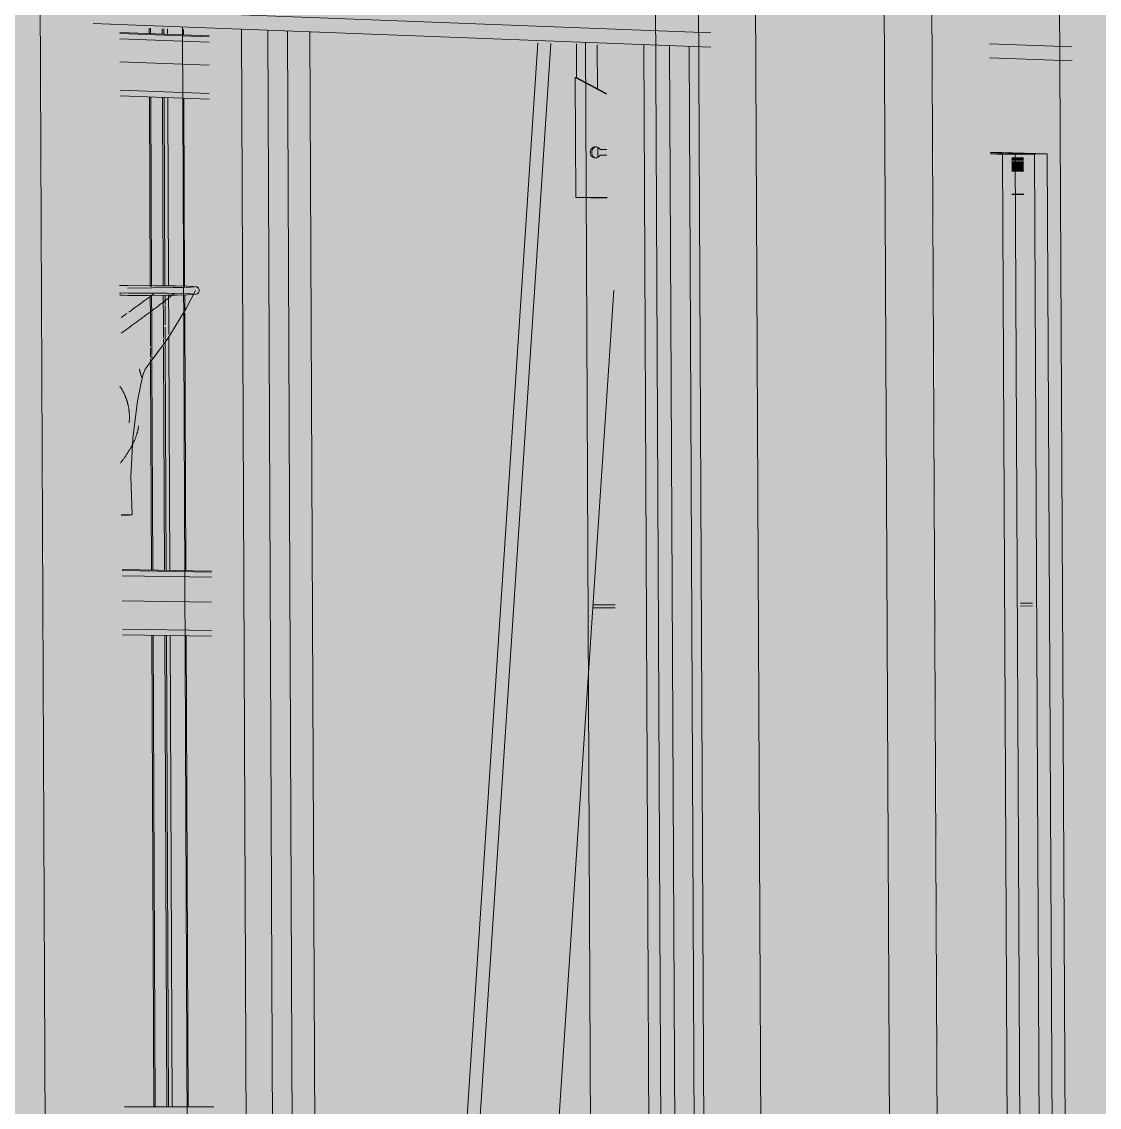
# Model space of a CAD drawing. Header units: inches. Extents: x 30764 to 30770, y -4780 to 4478.
# Drawn here: x 30764.34464 to 30764.36757, y -165.01747 to -164.99436 of the extents above; entities that cross this region are included whole.
import ezdxf

# ---------------------------------------------------------------- set-up
doc = ezdxf.new("R2010")
doc.units = ezdxf.units.IN
doc.header["$MEASUREMENT"] = 0
for name, color, linetype, lineweight in [('A-DOOR', 31, 'Continuous', 13), ('A-GLAZ-CURT', 52, 'Continuous', 9), ('A-GLAZ-CWMG', 51, 'Continuous', 9), ('A-WALL', 113, 'Continuous', 13), ('A-WALL-PATT', 111, 'Continuous', 13), ('Q-SPCQ', 91, 'Continuous', 9), ('S-BEAM', 12, 'Continuous', 9), ('S-COLS', 52, 'Continuous', 9)]:
    doc.layers.add(name, color=color, linetype=linetype, lineweight=lineweight)

# ---------------------------------------------------------------- blocks, each defined once
blk = doc.blocks.new('FP_13-Entrance - Clinic')
at = {"layer": 'Q-SPCQ'}
for p, q in [((30764.347078, -165.003175), (30764.347074, -165.003186)), ((30764.347082, -165.003164), (30764.347078, -165.003175)), ((30764.347086, -165.003152), (30764.347082, -165.003164)), ((30764.347089, -165.003141), (30764.347086, -165.003152)), ((30764.347092, -165.00313), (30764.347089, -165.003141)), ((30764.347096, -165.003119), (30764.347092, -165.00313)), ((30764.347099, -165.003108), (30764.347096, -165.003119)), ((30764.347102, -165.003097), (30764.347099, -165.003108)), ((30764.347105, -165.003085), (30764.347102, -165.003097)), ((30764.347107, -165.003074), (30764.347105, -165.003085)), ((30764.34711, -165.003063), (30764.347107, -165.003074)), ((30764.347112, -165.003052), (30764.34711, -165.003063)), ((30764.347115, -165.003041), (30764.347112, -165.003052)), ((30764.347117, -165.00303), (30764.347115, -165.003041)), ((30764.347119, -165.003019), (30764.347117, -165.00303)), ((30764.347121, -165.003007), (30764.347119, -165.003019)), ((30764.347123, -165.002996), (30764.347121, -165.003007)), ((30764.347125, -165.002985), (30764.347123, -165.002996)), ((30764.347126, -165.002974), (30764.347125, -165.002985)), ((30764.347128, -165.002963), (30764.347126, -165.002974)), ((30764.346974, -165.00341), (30764.346968, -165.003421)), ((30764.34698, -165.003399), (30764.346974, -165.00341)), ((30764.346986, -165.003387), (30764.34698, -165.003399)), ((30764.346992, -165.003376), (30764.346986, -165.003387)), ((30764.346998, -165.003365), (30764.346992, -165.003376)), ((30764.347003, -165.003354), (30764.346998, -165.003365)), ((30764.347009, -165.003343), (30764.347003, -165.003354)), ((30764.347014, -165.003331), (30764.347009, -165.003343)), ((30764.34702, -165.00332), (30764.347014, -165.003331)), ((30764.347025, -165.003309), (30764.34702, -165.00332)), ((30764.34703, -165.003298), (30764.347025, -165.003309)), ((30764.347035, -165.003287), (30764.34703, -165.003298)), ((30764.34704, -165.003275), (30764.347035, -165.003287)), ((30764.347044, -165.003264), (30764.34704, -165.003275)), ((30764.347049, -165.003253), (30764.347044, -165.003264)), ((30764.347054, -165.003242), (30764.347049, -165.003253)), ((30764.347058, -165.003231), (30764.347054, -165.003242)), ((30764.347062, -165.003219), (30764.347058, -165.003231)), ((30764.347066, -165.003208), (30764.347062, -165.003219)), ((30764.347071, -165.003197), (30764.347066, -165.003208)), ((30764.347074, -165.003186), (30764.347071, -165.003197)), ((30764.346824, -165.003646), (30764.346816, -165.003657)), ((30764.346832, -165.003635), (30764.346824, -165.003646)), ((30764.34684, -165.003623), (30764.346832, -165.003635)), ((30764.346848, -165.003612), (30764.34684, -165.003623)), ((30764.346856, -165.003601), (30764.346848, -165.003612)), ((30764.346864, -165.00359), (30764.346856, -165.003601)), ((30764.346871, -165.003578), (30764.346864, -165.00359)), ((30764.346879, -165.003567), (30764.346871, -165.003578)), ((30764.346886, -165.003556), (30764.346879, -165.003567)), ((30764.346894, -165.003545), (30764.346886, -165.003556)), ((30764.346901, -165.003533), (30764.346894, -165.003545)), ((30764.346908, -165.003522), (30764.346901, -165.003533)), ((30764.346915, -165.003511), (30764.346908, -165.003522)), ((30764.346922, -165.0035), (30764.346915, -165.003511)), ((30764.346929, -165.003488), (30764.346922, -165.0035)), ((30764.346936, -165.003477), (30764.346929, -165.003488)), ((30764.346942, -165.003466), (30764.346936, -165.003477)), ((30764.346949, -165.003455), (30764.346942, -165.003466)), ((30764.346955, -165.003444), (30764.346949, -165.003455)), ((30764.346962, -165.003432), (30764.346955, -165.003444)), ((30764.346968, -165.003421), (30764.346962, -165.003432)), ((30764.346748, -165.003747), (30764.346739, -165.003759)), ((30764.346757, -165.003736), (30764.346748, -165.003747)), ((30764.346765, -165.003725), (30764.346757, -165.003736)), ((30764.346774, -165.003713), (30764.346765, -165.003725)), ((30764.346783, -165.003702), (30764.346774, -165.003713)), ((30764.346791, -165.003691), (30764.346783, -165.003702)), ((30764.346799, -165.00368), (30764.346791, -165.003691)), ((30764.346808, -165.003668), (30764.346799, -165.00368)), ((30764.346816, -165.003657), (30764.346808, -165.003668)), ((30764.34699, -165.004861), (30764.346964, -165.004049))]:
    blk.add_line(p, q, dxfattribs=at)
blk.add_polyline3d([(30764.346964, -165.004049, 0), (30764.347002, -165.003238, 0), (30764.347105, -165.002433, 0), (30764.347207, -165.001913, 0)], dxfattribs=at)
blk = doc.blocks.new('FP_14-Entrance - Clinic')
at = {"layer": 'Q-SPCQ'}
for p, q in [((30764.34673, -165.002121), (30764.346737, -165.002132)), ((30764.346737, -165.002132), (30764.346744, -165.002143)), ((30764.346744, -165.002143), (30764.34675, -165.002154)), ((30764.34675, -165.002154), (30764.346757, -165.002165)), ((30764.346757, -165.002165), (30764.346763, -165.002176)), ((30764.346763, -165.002176), (30764.34677, -165.002187)), ((30764.34677, -165.002187), (30764.346776, -165.002198)), ((30764.346776, -165.002198), (30764.346782, -165.002209)), ((30764.346782, -165.002209), (30764.346788, -165.002221)), ((30764.346788, -165.002221), (30764.346794, -165.002232)), ((30764.346794, -165.002232), (30764.346799, -165.002243)), ((30764.346799, -165.002243), (30764.346805, -165.002254)), ((30764.346805, -165.002254), (30764.34681, -165.002265)), ((30764.34681, -165.002265), (30764.346816, -165.002276)), ((30764.346816, -165.002276), (30764.346821, -165.002287)), ((30764.346821, -165.002287), (30764.346826, -165.002298)), ((30764.346826, -165.002298), (30764.346831, -165.002309)), ((30764.346831, -165.002309), (30764.346836, -165.00232)), ((30764.346836, -165.00232), (30764.346841, -165.002331)), ((30764.346841, -165.002331), (30764.346845, -165.002342)), ((30764.346845, -165.002342), (30764.34685, -165.002353)), ((30764.34685, -165.002353), (30764.346854, -165.002364)), ((30764.346854, -165.002364), (30764.346858, -165.002376)), ((30764.346858, -165.002376), (30764.346862, -165.002387)), ((30764.346862, -165.002387), (30764.346866, -165.002398)), ((30764.346866, -165.002398), (30764.34687, -165.002409)), ((30764.34687, -165.002409), (30764.346874, -165.00242)), ((30764.346874, -165.00242), (30764.346877, -165.002431)), ((30764.346877, -165.002431), (30764.346881, -165.002442)), ((30764.346881, -165.002442), (30764.346884, -165.002453)), ((30764.346884, -165.002453), (30764.346888, -165.002464)), ((30764.346888, -165.002464), (30764.346891, -165.002476)), ((30764.346891, -165.002476), (30764.346894, -165.002487)), ((30764.346894, -165.002487), (30764.346897, -165.002498)), ((30764.346897, -165.002498), (30764.346899, -165.002509)), ((30764.346899, -165.002509), (30764.346902, -165.00252)), ((30764.346902, -165.00252), (30764.346905, -165.002531)), ((30764.346905, -165.002531), (30764.346907, -165.002542)), ((30764.346907, -165.002542), (30764.346909, -165.002553)), ((30764.346909, -165.002553), (30764.346912, -165.002565)), ((30764.346912, -165.002565), (30764.346914, -165.002576)), ((30764.346914, -165.002576), (30764.346916, -165.002587)), ((30764.346916, -165.002587), (30764.346917, -165.002598)), ((30764.346917, -165.002598), (30764.346919, -165.002609)), ((30764.346919, -165.002609), (30764.346921, -165.00262)), ((30764.346921, -165.00262), (30764.346922, -165.002631)), ((30764.346922, -165.002631), (30764.346924, -165.002642)), ((30764.346924, -165.002642), (30764.346925, -165.002654)), ((30764.346925, -165.002654), (30764.346926, -165.002665)), ((30764.346926, -165.002665), (30764.346927, -165.002676)), ((30764.346927, -165.002676), (30764.346928, -165.002687)), ((30764.346928, -165.002687), (30764.346929, -165.002698)), ((30764.346929, -165.002698), (30764.346929, -165.002709)), ((30764.346929, -165.002709), (30764.34693, -165.002721)), ((30764.34693, -165.002721), (30764.346931, -165.002732)), ((30764.346925, -165.002888), (30764.346924, -165.0029)), ((30764.346926, -165.002877), (30764.346925, -165.002888)), ((30764.346927, -165.002866), (30764.346926, -165.002877)), ((30764.346928, -165.002855), (30764.346927, -165.002866)), ((30764.346929, -165.002844), (30764.346928, -165.002855)), ((30764.34693, -165.002832), (30764.346929, -165.002844)), ((30764.346931, -165.00281), (30764.34693, -165.002821)), ((30764.34693, -165.002821), (30764.34693, -165.002832)), ((30764.346931, -165.002732), (30764.346931, -165.002743)), ((30764.346931, -165.002743), (30764.346931, -165.002754)), ((30764.346931, -165.002754), (30764.346931, -165.002765)), ((30764.346931, -165.002765), (30764.346931, -165.002776)), ((30764.346931, -165.002776), (30764.346931, -165.002788)), ((30764.346931, -165.002788), (30764.346931, -165.002799)), ((30764.346931, -165.002799), (30764.346931, -165.00281))]:
    blk.add_line(p, q, dxfattribs=at)
blk = doc.blocks.new('FP_15-Entrance - Clinic')
at = {"layer": 'Q-SPCQ'}
for p, q in [((30764.347451, -165.000156), (30764.34741, -165.000187)), ((30764.347123, -165.000398), (30764.347082, -165.000427)), ((30764.347162, -165.000369), (30764.347123, -165.000398)), ((30764.347205, -165.000338), (30764.347164, -165.000368)), ((30764.347246, -165.000308), (30764.347205, -165.000338)), ((30764.347287, -165.000278), (30764.347246, -165.000308)), ((30764.347329, -165.000247), (30764.347287, -165.000278)), ((30764.347369, -165.000217), (30764.347329, -165.000247)), ((30764.346797, -165.000634), (30764.346757, -165.000663)), ((30764.346837, -165.000605), (30764.346797, -165.000634)), ((30764.346878, -165.000575), (30764.346837, -165.000605)), ((30764.346959, -165.000517), (30764.346918, -165.000546)), ((30764.347, -165.000487), (30764.346959, -165.000517)), ((30764.347041, -165.000457), (30764.347, -165.000487)), ((30764.347082, -165.000427), (30764.347041, -165.000457))]:
    blk.add_line(p, q, dxfattribs=at)
blk = doc.blocks.new('FP_16-Entrance - Clinic')
at = {"layer": 'Q-SPCQ'}
for p, q in [((30764.34785, -165.000176), (30764.347812, -165.000207)), ((30764.347889, -165.000145), (30764.34785, -165.000176)), ((30764.348138, -165.000467), (30764.348337, -165.000085)), ((30764.347574, -165.000392), (30764.347533, -165.000423)), ((30764.347614, -165.000362), (30764.347574, -165.000392)), ((30764.347654, -165.000331), (30764.347614, -165.000362)), ((30764.347694, -165.0003), (30764.347654, -165.000331)), ((30764.347734, -165.000269), (30764.347694, -165.0003)), ((30764.347773, -165.000238), (30764.347734, -165.000269)), ((30764.347812, -165.000207), (30764.347773, -165.000238)), ((30764.347246, -165.000637), (30764.347205, -165.000667)), ((30764.347287, -165.000606), (30764.347246, -165.000637)), ((30764.347328, -165.000576), (30764.347287, -165.000606)), ((30764.34737, -165.000545), (30764.347328, -165.000576)), ((30764.347411, -165.000515), (30764.34737, -165.000545)), ((30764.347452, -165.000484), (30764.347411, -165.000515)), ((30764.347493, -165.000454), (30764.347452, -165.000484)), ((30764.347533, -165.000423), (30764.347493, -165.000454)), ((30764.346959, -165.000847), (30764.346919, -165.000877)), ((30764.347, -165.000817), (30764.346959, -165.000847)), ((30764.34704, -165.000787), (30764.347, -165.000817)), ((30764.347081, -165.000757), (30764.34704, -165.000787)), ((30764.347122, -165.000727), (30764.347081, -165.000757)), ((30764.347164, -165.000697), (30764.347122, -165.000727)), ((30764.347205, -165.000667), (30764.347164, -165.000697)), ((30764.346798, -165.000966), (30764.346759, -165.000996)), ((30764.346838, -165.000936), (30764.346798, -165.000966)), ((30764.346878, -165.000907), (30764.346838, -165.000936)), ((30764.346919, -165.000877), (30764.346878, -165.000907))]:
    blk.add_line(p, q, dxfattribs=at)
blk.add_polyline3d([(30764.347307, -165.001706, 0), (30764.34775, -165.001104, 0), (30764.348138, -165.000467, 0)], dxfattribs=at)
blk = doc.blocks.new('FP_17-Entrance - Clinic')
at = {"layer": 'Q-SPCQ'}
for p, q in [((30764.347142, -165.001757), (30764.347143, -165.00176)), ((30764.347143, -165.00176), (30764.347144, -165.001763)), ((30764.347144, -165.001763), (30764.347144, -165.001766)), ((30764.347144, -165.001766), (30764.347145, -165.001769)), ((30764.347145, -165.001769), (30764.347146, -165.001772)), ((30764.347146, -165.001772), (30764.347147, -165.001775)), ((30764.347147, -165.001775), (30764.347148, -165.001778)), ((30764.347148, -165.001778), (30764.347149, -165.001781)), ((30764.347149, -165.001781), (30764.34715, -165.001784)), ((30764.34715, -165.001784), (30764.347151, -165.001787)), ((30764.347151, -165.001787), (30764.347151, -165.00179)), ((30764.347151, -165.00179), (30764.347152, -165.001794)), ((30764.347152, -165.001794), (30764.347153, -165.001797)), ((30764.347153, -165.001797), (30764.347154, -165.0018)), ((30764.347154, -165.0018), (30764.347155, -165.001803)), ((30764.347155, -165.001803), (30764.347156, -165.001807)), ((30764.347156, -165.001807), (30764.347157, -165.00181)), ((30764.347157, -165.00181), (30764.347158, -165.001813)), ((30764.347158, -165.001813), (30764.347159, -165.001816)), ((30764.347159, -165.001816), (30764.347159, -165.00182)), ((30764.347159, -165.00182), (30764.34716, -165.001823)), ((30764.34716, -165.001823), (30764.347161, -165.001826)), ((30764.347161, -165.001826), (30764.347162, -165.00183)), ((30764.347162, -165.00183), (30764.347163, -165.001833)), ((30764.347163, -165.001833), (30764.347164, -165.001836)), ((30764.347164, -165.001836), (30764.347165, -165.00184)), ((30764.347165, -165.00184), (30764.347166, -165.001843)), ((30764.347166, -165.001843), (30764.347167, -165.001847)), ((30764.347167, -165.001847), (30764.347168, -165.00185)), ((30764.347168, -165.00185), (30764.347169, -165.001854)), ((30764.347169, -165.001854), (30764.34717, -165.001857)), ((30764.34717, -165.001857), (30764.347171, -165.00186)), ((30764.347171, -165.00186), (30764.347172, -165.001864)), ((30764.347172, -165.001864), (30764.347173, -165.001867)), ((30764.347173, -165.001867), (30764.347174, -165.001871)), ((30764.347174, -165.001871), (30764.347175, -165.001874)), ((30764.347175, -165.001874), (30764.347176, -165.001878)), ((30764.347176, -165.001878), (30764.347177, -165.001882)), ((30764.347177, -165.001882), (30764.347178, -165.001885)), ((30764.347178, -165.001885), (30764.347179, -165.001889)), ((30764.347179, -165.001889), (30764.34718, -165.001892)), ((30764.34718, -165.001892), (30764.347181, -165.001896)), ((30764.347181, -165.001896), (30764.347182, -165.001899)), ((30764.347182, -165.001899), (30764.347183, -165.001903)), ((30764.347183, -165.001903), (30764.347184, -165.001907)), ((30764.347184, -165.001907), (30764.347185, -165.00191)), ((30764.347185, -165.00191), (30764.347186, -165.001914)), ((30764.347186, -165.001914), (30764.347187, -165.001918)), ((30764.347187, -165.001918), (30764.347189, -165.001921)), ((30764.347189, -165.001921), (30764.34719, -165.001925)), ((30764.34719, -165.001925), (30764.347191, -165.001929))]:
    blk.add_line(p, q, dxfattribs=at)
blk.add_polyline3d([(30764.347207, -165.001913, 0), (30764.347235, -165.001827, 0), (30764.347267, -165.001762, 0), (30764.347307, -165.001706, 0)], dxfattribs=at)
blk = doc.blocks.new('FP_26-Entrance - Clinic')
at = {"layer": 'A-WALL-PATT', "lineweight": 9}
for p, q in [((30764.357272, -165.006835), (30764.356795, -165.006837)), ((30764.357271, -165.006776), (30764.356799, -165.006778)), ((30764.366152, -165.00674), (30764.365897, -165.006741)), ((30764.366152, -165.006799), (30764.365898, -165.0068)), ((30764.357324, -165.018155), (30764.356049, -165.018154)), ((30764.366208, -165.018165), (30764.365953, -165.018165)), ((30764.357324, -165.018214), (30764.356045, -165.018213)), ((30764.366208, -165.018224), (30764.365954, -165.018224)), ((30764.35682, -165.029538), (30764.356079, -165.029533))]:
    blk.add_line(p, q, dxfattribs=at)

msp = doc.modelspace()

# ---------------------------------------------------------------- hatches: boundary and pattern name
at = {"layer": 'A-DOOR', "lineweight": 5}
h = msp.add_hatch(color=256, dxfattribs=at)
h.paths.add_polyline_path([(30764.359563, -165.049501), (30764.359565, -165.049496), (30764.359518, -165.039972)], flags=0)
h.paths.add_polyline_path([(30764.365505, -165.049133), (30764.36726, -165.049025), (30764.367183, -165.03328), (30764.366641, -165.033297), (30764.366707, -165.04671), (30764.365493, -165.04678), (30764.365495, -165.047184)], flags=0)
h.paths.add_polyline_path([(30764.359468, -165.029258), (30764.35947, -165.029258), (30764.359457, -165.026871)], flags=0)
h.paths.add_polyline_path([(30764.36662, -165.029081), (30764.367162, -165.029068), (30764.366979, -164.995199), (30764.365242, -164.995133), (30764.365252, -164.997138), (30764.366464, -164.99718), (30764.366609, -165.026875)], flags=0)
for points in [[(30764.365508, -164.997188), (30764.365507, -164.997159), (30764.36541, -164.997185)], [(30764.366191, -164.997182), (30764.36619, -164.997171), (30764.366124, -164.99718)]]:
    msp.add_hatch(color=256, dxfattribs=at).paths.add_polyline_path(points, flags=0)
at = {"layer": 'A-DOOR', "lineweight": 5, "transparency": 33554496}
h = msp.add_hatch(color=256, dxfattribs=at)
h.paths.add_polyline_path([(30764.365494, -165.04676), (30764.366433, -165.046706), (30764.366368, -165.033306), (30764.365429, -165.033337), (30764.365494, -165.04671)], flags=0)
h.paths.add_polyline_path([(30764.365408, -165.029111), (30764.366347, -165.029088), (30764.366191, -164.997182), (30764.365253, -164.99718), (30764.365408, -165.029033)], flags=0)
at = {"layer": 'A-DOOR', "lineweight": 5}
h = msp.add_hatch(color=256, dxfattribs=at)
h.paths.add_polyline_path([(30764.366433, -165.046706), (30764.366368, -165.033306), (30764.365685, -165.033329), (30764.36575, -165.046697)], flags=0)
h.paths.add_polyline_path([(30764.365664, -165.029106), (30764.366347, -165.029088), (30764.366191, -164.997182), (30764.365508, -164.997188), (30764.365653, -165.026875)], flags=0)
h = msp.add_hatch(color=256, dxfattribs=at)
h.paths.add_polyline_path([(30764.366707, -165.04671), (30764.366641, -165.033297), (30764.366368, -165.033306), (30764.366433, -165.046706)], flags=0)
h.paths.add_polyline_path([(30764.366347, -165.029088), (30764.36662, -165.029081), (30764.366435, -164.99718), (30764.366191, -164.997188), (30764.366336, -165.026875)], flags=0)
at = {"layer": 'A-GLAZ-CURT', "lineweight": 5, "transparency": 33554458}
for points in [[(30764.345468, -165.092293), (30764.360709, -165.09021), (30764.360128, -164.967212), (30764.344925, -164.96586), (30764.345459, -165.090191)], [(30764.364484, -165.089694), (30764.37861, -165.087763), (30764.377987, -164.9688), (30764.363893, -164.967547), (30764.364475, -165.087746)]]:
    msp.add_hatch(color=256, dxfattribs=at).paths.add_polyline_path(points, flags=0)
h = msp.add_hatch(color=256, dxfattribs=at)
h.paths.add_polyline_path([(30764.367039, -165.057714), (30764.366919, -165.033189), (30764.365171, -165.033248), (30764.36529, -165.057681), (30764.366714, -165.057708)], flags=0)
h.paths.add_polyline_path([(30764.359369, -165.057568), (30764.359256, -165.033446), (30764.346149, -165.033886), (30764.34625, -165.057318), (30764.358942, -165.05756)], flags=0)
h.paths.add_polyline_path([(30764.34613, -165.029517), (30764.359236, -165.02918), (30764.359062, -164.992092), (30764.345969, -164.992233), (30764.346118, -165.026799)], flags=0)
h.paths.add_polyline_path([(30764.36515, -165.029029), (30764.366898, -165.028984), (30764.366716, -164.99201), (30764.364971, -164.992029), (30764.36515, -165.02895)], flags=0)
h = msp.add_hatch(color=256, dxfattribs=at)
h.paths.add_polyline_path([(30764.346407, -165.050282), (30764.35012, -165.050045), (30764.350048, -165.033839), (30764.346337, -165.03396), (30764.346406, -165.050041)], flags=0)
h.paths.add_polyline_path([(30764.346318, -165.029585), (30764.350028, -165.029493), (30764.349874, -164.994548), (30764.346166, -164.994406), (30764.346306, -165.026864)], flags=0)
h = msp.add_hatch(color=256, dxfattribs=at)
h.paths.add_polyline_path([(30764.35102, -165.049997), (30764.358683, -165.049515), (30764.358609, -165.03356), (30764.350948, -165.03381), (30764.351018, -165.049509)], flags=0)
h.paths.add_polyline_path([(30764.350928, -165.029471), (30764.358589, -165.029281), (30764.358428, -164.994873), (30764.350773, -164.994582), (30764.350917, -165.026866)], flags=0)
at = {"layer": 'A-GLAZ-CWMG', "lineweight": 5}
for points in [[(30764.344367, -165.092929), (30764.345457, -165.092779), (30764.344911, -164.965545), (30764.343824, -164.965448), (30764.344306, -165.07847)], [(30764.360709, -165.09021), (30764.360128, -164.967212), (30764.358004, -164.967259), (30764.358578, -165.090137)], [(30764.363455, -165.090303), (30764.362863, -164.967151), (30764.360128, -164.967212), (30764.360709, -165.09021), (30764.363302, -165.090298)], [(30764.363455, -165.090303), (30764.364472, -165.090163), (30764.363878, -164.967242), (30764.362863, -164.967151), (30764.363398, -165.078519)], [(30764.34777, -165.001068), (30764.348109, -165.000474), (30764.348107, -165.000178), (30764.347766, -165.000193), (30764.34777, -165.001065)], [(30764.347402, -165.001594), (30764.347656, -165.001193), (30764.347651, -165.000189), (30764.347395, -165.000193), (30764.347402, -165.001589)], [(30764.347656, -165.001245), (30764.347693, -165.001144), (30764.347689, -165.000187), (30764.347651, -165.000193), (30764.347656, -165.001232)], [(30764.347693, -165.001189), (30764.34777, -165.001014), (30764.347747, -165.000185), (30764.347689, -165.000193), (30764.347693, -165.001182)], [(30764.34777, -165.001121), (30764.347927, -165.000867), (30764.34777, -165.001119)], [(30764.347713, -165.001159), (30764.34773, -165.001096), (30764.347713, -165.001153)], [(30764.347382, -165.001621), (30764.347409, -165.001548), (30764.347382, -165.001617)], [(30764.347409, -165.001584), (30764.347415, -165.00154), (30764.347409, -165.001578)]]:
    msp.add_hatch(color=256, dxfattribs=at).paths.add_polyline_path(points, flags=0)
h = msp.add_hatch(color=256, dxfattribs=at)
h.paths.add_polyline_path([(30764.368348, -165.057802), (30764.368226, -165.033145), (30764.366917, -165.033189), (30764.367037, -165.057777), (30764.368012, -165.057795)], flags=0)
h.paths.add_polyline_path([(30764.366896, -165.028983), (30764.368205, -165.02895), (30764.368015, -164.991961), (30764.366714, -164.991975), (30764.366885, -165.026794)], flags=0)
h = msp.add_hatch(color=256, dxfattribs=at)
h.paths.add_polyline_path([(30764.347764, -165.025908), (30764.347759, -165.024907), (30764.347503, -165.024906), (30764.347508, -165.025907)], flags=0)
h.paths.add_polyline_path([(30764.347758, -165.02457), (30764.347754, -165.023774), (30764.347498, -165.023775), (30764.347502, -165.024568)], flags=0)
h.paths.add_polyline_path([(30764.347751, -165.023025), (30764.347733, -165.018881), (30764.347477, -165.018882), (30764.347495, -165.023024)], flags=0)
h.paths.add_polyline_path([(30764.347471, -165.017459), (30764.347727, -165.017458), (30764.347683, -165.007424), (30764.347427, -165.00742), (30764.34747, -165.017391)], flags=0)
h.paths.add_polyline_path([(30764.347677, -165.006041), (30764.347655, -165.001278), (30764.347402, -165.001622), (30764.347433, -165.006037), (30764.347491, -165.006038)], flags=0)
h.paths.add_polyline_path([(30764.347395, -164.999999), (30764.34765, -164.99999), (30764.347633, -164.995975), (30764.347377, -164.995966), (30764.347395, -164.99999)], flags=0)
h.paths.add_polyline_path([(30764.347627, -164.994631), (30764.347627, -164.994515), (30764.347371, -164.994505), (30764.347376, -164.994622), (30764.347491, -164.994626)], flags=0)
h = msp.add_hatch(color=256, dxfattribs=at)
h.paths.add_polyline_path([(30764.347801, -165.025908), (30764.34778, -165.024907), (30764.347759, -165.024907), (30764.34778, -165.025908)], flags=0)
h.paths.add_polyline_path([(30764.347795, -165.02457), (30764.34778, -165.023774), (30764.347754, -165.023775), (30764.34778, -165.02457)], flags=0)
h.paths.add_polyline_path([(30764.347789, -165.023025), (30764.347771, -165.01888), (30764.347733, -165.018881), (30764.34778, -165.023025)], flags=0)
h.paths.add_polyline_path([(30764.347727, -165.017458), (30764.347764, -165.017458), (30764.347721, -165.007424), (30764.347683, -165.007424), (30764.347726, -165.017391)], flags=0)
h.paths.add_polyline_path([(30764.347715, -165.006041), (30764.347694, -165.001226), (30764.347656, -165.001277), (30764.347677, -165.006041)], flags=0)
h.paths.add_polyline_path([(30764.34765, -164.999993), (30764.347688, -164.99999), (30764.347671, -164.995976), (30764.347633, -164.995975), (30764.34765, -164.99999)], flags=0)
h.paths.add_polyline_path([(30764.347665, -164.994633), (30764.347664, -164.994516), (30764.347627, -164.994515), (30764.347627, -164.994631)], flags=0)
h = msp.add_hatch(color=256, dxfattribs=at)
h.paths.add_polyline_path([(30764.347879, -165.025908), (30764.347874, -165.024907), (30764.347797, -165.024907), (30764.347801, -165.025908)], flags=0)
h.paths.add_polyline_path([(30764.347873, -165.02457), (30764.347869, -165.023774), (30764.347792, -165.023775), (30764.347795, -165.02457)], flags=0)
h.paths.add_polyline_path([(30764.347866, -165.023025), (30764.347848, -165.01888), (30764.34777, -165.01888), (30764.347788, -165.023025), (30764.347852, -165.023025)], flags=0)
h.paths.add_polyline_path([(30764.347764, -165.017458), (30764.347842, -165.017457), (30764.347798, -165.007426), (30764.34772, -165.007424), (30764.347764, -165.017391)], flags=0)
h.paths.add_polyline_path([(30764.347792, -165.006043), (30764.347746, -165.001153), (30764.347693, -165.001226), (30764.347714, -165.006041)], flags=0)
h.paths.add_polyline_path([(30764.347688, -164.999992), (30764.347765, -164.99999), (30764.347748, -164.995979), (30764.34767, -164.995976), (30764.347688, -164.99999)], flags=0)
h.paths.add_polyline_path([(30764.347742, -164.994636), (30764.347741, -164.994519), (30764.347664, -164.994516), (30764.347664, -164.994633)], flags=0)
h = msp.add_hatch(color=256, dxfattribs=at)
h.paths.add_polyline_path([(30764.348221, -165.02591), (30764.348216, -165.024909), (30764.347874, -165.024907), (30764.347879, -165.025908)], flags=0)
h.paths.add_polyline_path([(30764.348215, -165.024571), (30764.348211, -165.023776), (30764.347869, -165.023775), (30764.347873, -165.02457)], flags=0)
h.paths.add_polyline_path([(30764.348208, -165.023027), (30764.34819, -165.018878), (30764.347848, -165.01888), (30764.347866, -165.023025), (30764.348178, -165.023026)], flags=0)
h.paths.add_polyline_path([(30764.347845, -165.01815), (30764.348187, -165.018148), (30764.348184, -165.017582), (30764.347842, -165.017583), (30764.347844, -165.018077)], flags=0)
h.paths.add_polyline_path([(30764.347842, -165.017457), (30764.348184, -165.017456), (30764.34814, -165.007431), (30764.347798, -165.007426), (30764.347841, -165.017391)], flags=0)
h.paths.add_polyline_path([(30764.348137, -165.006709), (30764.348134, -165.006177), (30764.347792, -165.006171), (30764.347795, -165.006703)], flags=0)
h.paths.add_polyline_path([(30764.348134, -165.006049), (30764.348093, -165.000591), (30764.347771, -165.001223), (30764.347792, -165.006043)], flags=0)
h.paths.add_polyline_path([(30764.348087, -165.000009), (30764.348107, -164.99999), (30764.34809, -164.995991), (30764.347748, -164.995979), (30764.34777, -164.999991), (30764.348055, -165.000007)], flags=0)
h.paths.add_polyline_path([(30764.348087, -164.995267), (30764.348084, -164.994779), (30764.347742, -164.994766), (30764.347745, -164.995255)], flags=0)
h.paths.add_polyline_path([(30764.348084, -164.994648), (30764.348083, -164.994532), (30764.347741, -164.994519), (30764.347742, -164.994636)], flags=0)
h = msp.add_hatch(color=256, dxfattribs=at)
h.paths.add_polyline_path([(30764.35012, -165.050053), (30764.350048, -165.033839), (30764.348233, -165.0339), (30764.348304, -165.050024), (30764.349594, -165.050045)], flags=0)
h.paths.add_polyline_path([(30764.348214, -165.029539), (30764.350028, -165.029493), (30764.349874, -164.994548), (30764.348061, -164.994479), (30764.348202, -165.026866)], flags=0)
h = msp.add_hatch(color=256, dxfattribs=at)
h.paths.add_polyline_path([(30764.350539, -165.050059), (30764.350467, -165.033825), (30764.350048, -165.033839), (30764.35012, -165.050053)], flags=0)
h.paths.add_polyline_path([(30764.350028, -165.029493), (30764.350448, -165.029482), (30764.350293, -164.994564), (30764.349874, -164.994548), (30764.350017, -165.026866)], flags=0)
h = msp.add_hatch(color=256, dxfattribs=at)
h.paths.add_polyline_path([(30764.350539, -165.050059), (30764.351019, -165.05003), (30764.350947, -165.033809), (30764.350467, -165.033825), (30764.350494, -165.039965)], flags=0)
h.paths.add_polyline_path([(30764.350448, -165.029482), (30764.350927, -165.02947), (30764.350772, -164.994582), (30764.350293, -164.994564), (30764.350436, -165.026866)], flags=0)
h = msp.add_hatch(color=256, dxfattribs=at)
h.paths.add_polyline_path([(30764.358683, -165.049524), (30764.358609, -165.03356), (30764.356815, -165.03362), (30764.356888, -165.049496), (30764.358164, -165.049516)], flags=0)
h.paths.add_polyline_path([(30764.356795, -165.029327), (30764.358589, -165.029281), (30764.358428, -164.994873), (30764.356635, -164.994805), (30764.356784, -165.026871)], flags=0)
h = msp.add_hatch(color=256, dxfattribs=at)
h.paths.add_polyline_path([(30764.359098, -165.04953), (30764.359023, -165.033546), (30764.358609, -165.03356), (30764.358683, -165.049524)], flags=0)
h.paths.add_polyline_path([(30764.358589, -165.029281), (30764.359003, -165.02927), (30764.358842, -164.994889), (30764.358428, -164.994873), (30764.358577, -165.026871)], flags=0)
h = msp.add_hatch(color=256, dxfattribs=at)
h.paths.add_polyline_path([(30764.359098, -165.04953), (30764.359563, -165.049501), (30764.359488, -165.033531), (30764.359023, -165.033546), (30764.359053, -165.039971)], flags=0)
h.paths.add_polyline_path([(30764.359003, -165.02927), (30764.359468, -165.029258), (30764.359307, -164.994907), (30764.358842, -164.994889), (30764.358992, -165.026871)], flags=0)
h = msp.add_hatch(color=256, dxfattribs=at)
h.paths.add_polyline_path([(30764.347451, -165.017459), (30764.347478, -165.017459), (30764.347451, -165.017391)], flags=0)
h.paths.add_polyline_path([(30764.347375, -165), (30764.347402, -164.99999), (30764.347375, -164.99999)], flags=0)
h = msp.add_hatch(color=256, dxfattribs=at)
h.paths.add_polyline_path([(30764.347478, -165.017459), (30764.347484, -165.017459), (30764.347478, -165.017391)], flags=0)
h.paths.add_polyline_path([(30764.347402, -164.999999), (30764.347408, -164.99999), (30764.347402, -164.99999)], flags=0)
h = msp.add_hatch(color=256, dxfattribs=at)
h.paths.add_polyline_path([(30764.347784, -165.017458), (30764.347801, -165.017458), (30764.347783, -165.017391)], flags=0)
h.paths.add_polyline_path([(30764.347707, -164.999991), (30764.347725, -164.99999), (30764.347707, -164.99999)], flags=0)
at = {"layer": 'Q-SPCQ', "lineweight": 5}
for points in [[(30764.356459, -164.998106), (30764.357095, -164.998087), (30764.357079, -164.997623), (30764.356902, -164.997624), (30764.356889, -164.994854), (30764.356444, -164.994837), (30764.356456, -164.997457)], [(30764.356428, -164.998105), (30764.357095, -164.9981), (30764.357079, -164.997202), (30764.356929, -164.997228), (30764.35685, -164.997264), (30764.356772, -164.99723), (30764.356739, -164.997145), (30764.356771, -164.99706), (30764.356849, -164.997025), (30764.356928, -164.997059), (30764.356946, -164.997084), (30764.357091, -164.99706), (30764.357079, -164.995902), (30764.356416, -164.995553), (30764.356425, -164.997457)], [(30764.357085, -164.995905), (30764.357079, -164.995887), (30764.357079, -164.995902)], [(30764.365706, -164.997315), (30764.36596, -164.997315), (30764.36596, -164.997248), (30764.365705, -164.997248)], [(30764.365709, -164.997551), (30764.365964, -164.997549), (30764.365962, -164.997346), (30764.365708, -164.997347), (30764.365709, -164.997457)], [(30764.365711, -164.998032), (30764.365966, -164.99803), (30764.365962, -164.997549), (30764.365709, -164.997551), (30764.36571, -164.99782)], [(30764.348376, -165.000079), (30764.348377, -165.000017), (30764.348057, -165.000004), (30764.34772, -164.999985), (30764.346723, -165.000026), (30764.346723, -165.000057), (30764.348215, -165.000072)], [(30764.348025, -165.00015), (30764.348094, -165.000148), (30764.348394, -165.000134), (30764.348376, -165.000079), (30764.347104, -165.000059), (30764.346723, -165.000057), (30764.346723, -165.000125), (30764.347725, -165.000131)], [(30764.346725, -165.000165), (30764.346818, -165.000127), (30764.346725, -165.000152)], [(30764.346725, -165.000184), (30764.346865, -165.000154), (30764.34685, -165.000155), (30764.346725, -165.000176)]]:
    msp.add_hatch(color=256, dxfattribs=at).paths.add_polyline_path(points, flags=0)
h = msp.add_hatch(color=256, dxfattribs=at)
h.paths.add_polyline_path([(30764.3569, -164.997258), (30764.356947, -164.997203), (30764.357091, -164.997191), (30764.357064, -164.997083), (30764.356928, -164.997059), (30764.356899, -164.997071), (30764.3569, -164.997252)], flags=0)
h.paths.add_polyline_path([(30764.357085, -164.99589), (30764.357064, -164.994861), (30764.356889, -164.994854), (30764.356894, -164.995789), (30764.357079, -164.995887)], flags=0)
at = {"layer": 'Q-SPCQ', "lineweight": 5, "transparency": 33554496}
msp.add_hatch(color=256, dxfattribs=at).paths.add_polyline_path([(30764.365709, -164.997551), (30764.365964, -164.997549), (30764.365962, -164.997346), (30764.365708, -164.997347), (30764.365709, -164.997457)], flags=0)
at = {"layer": 'Q-SPCQ', "lineweight": 5}
h = msp.add_hatch(color=256, dxfattribs=at)
h.paths.add_polyline_path([(30764.347256, -165.000178), (30764.347316, -165.00017), (30764.347314, -165.000112), (30764.346876, -165.000155), (30764.346885, -165.000171), (30764.347186, -165.000177)], flags=0)
h.paths.add_polyline_path([(30764.348025, -165.00015), (30764.348094, -165.000148), (30764.348115, -165.000113)], flags=0)
h = msp.add_hatch(color=256, dxfattribs=at)
h.paths.add_polyline_path([(30764.347256, -165.000178), (30764.346879, -165.000142), (30764.346885, -165.000184), (30764.347186, -165.000179)], flags=0)
h.paths.add_polyline_path([(30764.347535, -165.000188), (30764.347939, -165.000145), (30764.347442, -165.000139), (30764.347316, -165.00017), (30764.347312, -165.000176), (30764.347529, -165.000188)], flags=0)
at = {"layer": 'S-BEAM', "lineweight": 5}
h = msp.add_hatch(color=256, dxfattribs=at)
h.paths.add_polyline_path([(30764.348629, -164.99589), (30764.348622, -164.995329), (30764.34673, -164.99526), (30764.346732, -164.995822), (30764.348622, -164.99589)], flags=0)
h.paths.add_polyline_path([(30764.301254, -164.994204), (30764.301249, -164.993596), (30764.298038, -164.993478), (30764.29804, -164.99409), (30764.301249, -164.994204)], flags=0)
h.paths.add_polyline_path([(30764.288442, -164.993748), (30764.28844, -164.993127), (30764.285046, -164.993003), (30764.283013, -164.993024), (30764.283014, -164.993555), (30764.288274, -164.993742)], flags=0)
h.paths.add_polyline_path([(30764.279968, -164.993447), (30764.279964, -164.993057), (30764.277612, -164.993082), (30764.277612, -164.993363), (30764.279964, -164.993446)], flags=0)
h.paths.add_polyline_path([(30764.272625, -164.993185), (30764.272625, -164.993134), (30764.271988, -164.993163), (30764.272562, -164.993183)], flags=0)
h.paths.add_polyline_path([(30764.238594, -164.991807), (30764.247157, -164.991709), (30764.247157, -164.991616), (30764.241655, -164.991415), (30764.238593, -164.99145), (30764.238593, -164.991639)], flags=0)
h.paths.add_polyline_path([(30764.228672, -164.991621), (30764.228647, -164.991566), (30764.227496, -164.991579), (30764.228647, -164.99162)], flags=0)
h = msp.add_hatch(color=256, dxfattribs=at)
h.paths.add_polyline_path([(30764.366989, -164.994901), (30764.366974, -164.993509), (30764.365229, -164.993438), (30764.365235, -164.994833), (30764.366974, -164.9949)], flags=0)
h.paths.add_polyline_path([(30764.359302, -164.994604), (30764.359295, -164.993193), (30764.346152, -164.992651), (30764.346159, -164.994096), (30764.359172, -164.994599)], flags=0)
h.paths.add_polyline_path([(30764.340024, -164.993859), (30764.340018, -164.992398), (30764.338614, -164.992361), (30764.325683, -164.992503), (30764.325686, -164.993305), (30764.339906, -164.993854)], flags=0)
h = msp.add_hatch(color=256, dxfattribs=at)
h.paths.add_polyline_path([(30764.366991, -164.995199), (30764.366974, -164.9949), (30764.365235, -164.994833), (30764.365238, -164.995132), (30764.366975, -164.995198)], flags=0)
h.paths.add_polyline_path([(30764.359304, -164.994906), (30764.359302, -164.994604), (30764.346159, -164.994115), (30764.346161, -164.994406), (30764.359173, -164.994901)], flags=0)
h.paths.add_polyline_path([(30764.340026, -164.994172), (30764.340024, -164.993859), (30764.325686, -164.993305), (30764.325688, -164.993626), (30764.339906, -164.994168)], flags=0)
h.paths.add_polyline_path([(30764.307519, -164.992934), (30764.307517, -164.992686), (30764.302722, -164.992752), (30764.307325, -164.992927)], flags=0)
h = msp.add_hatch(color=256, dxfattribs=at)
h.paths.add_polyline_path([(30764.348625, -164.994799), (30764.348623, -164.994688), (30764.348084, -164.994667), (30764.348084, -164.994779), (30764.348623, -164.994799)], flags=0)
h.paths.add_polyline_path([(30764.347742, -164.994766), (30764.347742, -164.994655), (30764.346728, -164.994616), (30764.346729, -164.994728), (30764.34749, -164.994757)], flags=0)
h = msp.add_hatch(color=256, dxfattribs=at)
h.paths.add_polyline_path([(30764.348625, -164.994688), (30764.348623, -164.994669), (30764.348623, -164.994688)], flags=0)
h.paths.add_polyline_path([(30764.347742, -164.994655), (30764.347742, -164.994635), (30764.34749, -164.994645)], flags=0)
for points in [[(30764.348627, -164.995287), (30764.348623, -164.994799), (30764.346729, -164.994728), (30764.346731, -164.995217), (30764.348623, -164.995287)], [(30764.348626, -164.995329), (30764.348622, -164.995287), (30764.34673, -164.99524), (30764.34673, -164.99526), (30764.348622, -164.995329)], [(30764.348629, -164.99601), (30764.348622, -164.99589), (30764.346732, -164.995822), (30764.346733, -164.995943), (30764.348622, -164.996009)], [(30764.348678, -165.006717), (30764.348675, -165.006186), (30764.346779, -165.006154), (30764.346781, -165.006687), (30764.348623, -165.006717)], [(30764.348676, -165.006761), (30764.348676, -165.006717), (30764.34678, -165.00671), (30764.34678, -165.00673), (30764.348622, -165.00676)], [(30764.34868, -165.007438), (30764.348679, -165.007322), (30764.346782, -165.007293), (30764.346783, -165.00741), (30764.348622, -165.007438)]]:
    msp.add_hatch(color=256, dxfattribs=at).paths.add_polyline_path(points, flags=0)
h = msp.add_hatch(color=256, dxfattribs=at)
h.paths.add_polyline_path([(30764.348679, -165.007322), (30764.348676, -165.006761), (30764.34678, -165.00673), (30764.346782, -165.007293), (30764.348622, -165.007321)], flags=0)
h.paths.add_polyline_path([(30764.301292, -165.006608), (30764.30129, -165.005999), (30764.298075, -165.005947), (30764.298077, -165.006559), (30764.301249, -165.006607)], flags=0)
h.paths.add_polyline_path([(30764.288476, -165.006415), (30764.288474, -165.005793), (30764.283045, -165.005706), (30764.283046, -165.006333), (30764.288274, -165.006412)], flags=0)
h.paths.add_polyline_path([(30764.279999, -165.006287), (30764.279998, -165.005657), (30764.277641, -165.005619), (30764.277643, -165.006252), (30764.279964, -165.006287)], flags=0)
h.paths.add_polyline_path([(30764.272654, -165.006176), (30764.272653, -165.005539), (30764.271878, -165.005526), (30764.27188, -165.006165), (30764.272562, -165.006175)], flags=0)
h.paths.add_polyline_path([(30764.268781, -165.006118), (30764.268749, -165.005476), (30764.261965, -165.005367), (30764.261922, -165.006015), (30764.268749, -165.006118)], flags=0)
h = msp.add_hatch(color=256, dxfattribs=at)
h.paths.add_polyline_path([(30764.348675, -165.006186), (30764.348675, -165.006077), (30764.348134, -165.006068), (30764.348134, -165.006177), (30764.348623, -165.006185)], flags=0)
h.paths.add_polyline_path([(30764.347792, -165.006171), (30764.347792, -165.006062), (30764.346778, -165.006045), (30764.346779, -165.006154), (30764.34749, -165.006166)], flags=0)
h = msp.add_hatch(color=256, dxfattribs=at)
h.paths.add_polyline_path([(30764.348675, -165.006077), (30764.348675, -165.006058), (30764.348623, -165.006077)], flags=0)
h.paths.add_polyline_path([(30764.347792, -165.006062), (30764.347792, -165.006043), (30764.34749, -165.006057)], flags=0)
at = {"layer": 'S-COLS', "lineweight": 5}
h = msp.add_hatch(color=256, dxfattribs=at)
h.paths.add_polyline_path([(30764.353576, -165.025935), (30764.353642, -165.024932), (30764.35148, -165.024923), (30764.351485, -165.025925), (30764.353329, -165.025934)], flags=0)
h.paths.add_polyline_path([(30764.353664, -165.024593), (30764.353717, -165.023797), (30764.351475, -165.023793), (30764.351479, -165.024585), (30764.353605, -165.024593)], flags=0)
h.paths.add_polyline_path([(30764.353766, -165.023045), (30764.355627, -164.994818), (30764.351345, -164.994656), (30764.351472, -165.023036), (30764.353605, -165.023044)], flags=0)
h = msp.add_hatch(color=256, dxfattribs=at)
h.paths.add_polyline_path([(30764.353851, -165.025936), (30764.353918, -165.024933), (30764.353641, -165.024931), (30764.353575, -165.025935)], flags=0)
h.paths.add_polyline_path([(30764.35394, -165.024594), (30764.353992, -165.023797), (30764.353716, -165.023805), (30764.353664, -165.024593)], flags=0)
h.paths.add_polyline_path([(30764.354042, -165.023046), (30764.355902, -164.994828), (30764.355626, -164.994818), (30764.353766, -165.023045)], flags=0)
h = msp.add_hatch(color=256, dxfattribs=at)
h.paths.add_polyline_path([(30764.355533, -165.025945), (30764.3556, -165.02494), (30764.353918, -165.024933), (30764.353851, -165.025936)], flags=0)
h.paths.add_polyline_path([(30764.355622, -165.024602), (30764.355633, -165.024431), (30764.35563, -165.02381), (30764.353992, -165.023803), (30764.35394, -165.024594)], flags=0)
h.paths.add_polyline_path([(30764.355724, -165.023052), (30764.357239, -165.000077), (30764.357213, -164.998132), (30764.356561, -164.998125), (30764.35653, -164.994852), (30764.355902, -164.994828), (30764.354042, -165.023046), (30764.355393, -165.023051)], flags=0)

# ---------------------------------------------------------------- linework, layer by layer
at = {"layer": 'A-DOOR'}
for p, q in [((30764.365252, -164.997138), (30764.366464, -164.99718)), ((30764.366191, -164.997182), (30764.365252, -164.99715)), ((30764.365253, -164.997168), (30764.365781, -164.997186)), ((30764.365508, -164.997188), (30764.365254, -164.997179)), ((30764.366191, -164.997182), (30764.365508, -164.997188)), ((30764.365664, -165.029106), (30764.365508, -164.997188)), ((30764.365781, -164.997186), (30764.366191, -164.997182)), ((30764.365781, -164.997186), (30764.365937, -165.029099)), ((30764.366464, -164.99718), (30764.366191, -164.997182)), ((30764.366191, -164.997182), (30764.366347, -165.029088)), ((30764.36662, -165.029081), (30764.366464, -164.99718))]:
    msp.add_line(p, q, dxfattribs=at)
at = {"layer": 'A-GLAZ-CURT'}
for p, q in [((30764.358914, -164.967239), (30764.359491, -165.090168)), ((30764.360709, -165.09021), (30764.360128, -164.967212)), ((30764.349315, -164.994526), (30764.34947, -165.029507)), ((30764.350028, -165.029493), (30764.349874, -164.994548)), ((30764.357876, -164.994852), (30764.358036, -165.029295)), ((30764.358589, -165.029281), (30764.358428, -164.994873))]:
    msp.add_line(p, q, dxfattribs=at)
at = {"layer": 'A-GLAZ-CWMG'}
for p, q in [((30764.344911, -164.965545), (30764.345457, -165.092779)), ((30764.358578, -165.090137), (30764.358004, -164.967259)), ((30764.362863, -164.967151), (30764.363455, -165.090303)), ((30764.363878, -164.967242), (30764.364472, -165.090163)), ((30764.366896, -165.028983), (30764.366714, -164.991975)), ((30764.347352, -164.994621), (30764.347351, -164.994504)), ((30764.347379, -164.994622), (30764.347378, -164.994505)), ((30764.347627, -164.994631), (30764.347627, -164.994515)), ((30764.347664, -164.994633), (30764.347664, -164.994516)), ((30764.347742, -164.994636), (30764.347741, -164.994519)), ((30764.348214, -165.029539), (30764.348061, -164.994479)), ((30764.348083, -164.994532), (30764.348084, -164.994648)), ((30764.350293, -164.994564), (30764.350448, -165.029482)), ((30764.350772, -164.994582), (30764.350927, -165.02947)), ((30764.356795, -165.029327), (30764.356635, -164.994805)), ((30764.358842, -164.994889), (30764.359003, -165.02927)), ((30764.347375, -165.000003), (30764.347357, -164.995965)), ((30764.347402, -165.000004), (30764.347385, -164.995966)), ((30764.34765, -164.999993), (30764.347633, -164.995975)), ((30764.347688, -164.999992), (30764.34767, -164.995976)), ((30764.347765, -164.999991), (30764.347748, -164.995979)), ((30764.34809, -164.995991), (30764.348107, -165.000008)), ((30764.348108, -165.000178), (30764.348109, -165.000487)), ((30764.347378, -165.00067), (30764.347376, -165.000186)), ((30764.347405, -165.000704), (30764.347403, -165.000187)), ((30764.347654, -165.000762), (30764.347651, -165.000189)), ((30764.34769, -165.00038), (30764.347689, -165.000187)), ((30764.347691, -165.000763), (30764.34769, -165.000406)), ((30764.347769, -165.000758), (30764.347766, -165.000184)), ((30764.34811, -165.000559), (30764.348134, -165.006049)), ((30764.347381, -165.001271), (30764.347378, -165.00067)), ((30764.347408, -165.001293), (30764.347405, -165.000707)), ((30764.347655, -165.00109), (30764.347654, -165.000763)), ((30764.347691, -165.000815), (30764.347691, -165.000775)), ((30764.347693, -165.001144), (30764.347692, -165.000863)), ((30764.34777, -165.001014), (30764.347769, -165.000763)), ((30764.34777, -165.001117), (30764.34777, -165.001068)), ((30764.347382, -165.001502), (30764.347381, -165.001306)), ((30764.347409, -165.001456), (30764.347408, -165.001294)), ((30764.347656, -165.001193), (30764.347655, -165.001121)), ((30764.347677, -165.006041), (30764.347656, -165.001277)), ((30764.347693, -165.001226), (30764.347693, -165.001189)), ((30764.347714, -165.006041), (30764.347693, -165.001226)), ((30764.347792, -165.006043), (30764.34777, -165.001117)), ((30764.347382, -165.001617), (30764.347382, -165.001549)), ((30764.347409, -165.001548), (30764.347409, -165.001478)), ((30764.347401, -165.006036), (30764.347382, -165.001642)), ((30764.347429, -165.006036), (30764.347409, -165.001612)), ((30764.347451, -165.017459), (30764.347407, -165.00742)), ((30764.347478, -165.017459), (30764.347435, -165.00742)), ((30764.347727, -165.017458), (30764.347683, -165.007424)), ((30764.347764, -165.017458), (30764.34772, -165.007424)), ((30764.347842, -165.017457), (30764.347798, -165.007426)), ((30764.34814, -165.007431), (30764.348184, -165.017456))]:
    msp.add_line(p, q, dxfattribs=at)
at = {"layer": 'Q-SPCQ'}
for p, q in [((30764.356444, -164.994837), (30764.356448, -164.995569)), ((30764.356894, -164.995804), (30764.356889, -164.994854)), ((30764.356416, -164.995553), (30764.356428, -164.998105)), ((30764.357085, -164.995905), (30764.356416, -164.995553)), ((30764.356416, -164.995553), (30764.356448, -164.995554)), ((30764.356448, -164.995554), (30764.357085, -164.99589)), ((30764.356849, -164.997025), (30764.356854, -164.997025)), ((30764.356854, -164.997025), (30764.356878, -164.997029)), ((30764.3569, -164.997248), (30764.356899, -164.99704)), ((30764.356946, -164.997084), (30764.357091, -164.997083)), ((30764.356929, -164.997228), (30764.356906, -164.997248)), ((30764.356946, -164.997203), (30764.356929, -164.997228)), ((30764.357091, -164.997202), (30764.356946, -164.997203)), ((30764.365963, -164.997549), (30764.365709, -164.997551)), ((30764.356428, -164.998105), (30764.357095, -164.9981)), ((30764.365711, -164.998032), (30764.365966, -164.99803)), ((30764.365966, -164.998041), (30764.365712, -164.998043)), ((30764.356459, -164.998106), (30764.356428, -164.998105)), ((30764.356459, -164.998106), (30764.356742, -164.998115)), ((30764.357096, -164.998113), (30764.356742, -164.998115)), ((30764.348287, -165.000171), (30764.348253, -165.000172)), ((30764.348415, -165.000067), (30764.348409, -165.00005)), ((30764.348417, -165.000085), (30764.348415, -165.000067)), ((30764.346725, -165.000196), (30764.346893, -165.000195)), ((30764.347337, -165.000191), (30764.346893, -165.000195)), ((30764.347733, -165.000186), (30764.347337, -165.000191)), ((30764.346753, -165.004856), (30764.346806, -165.004856)), ((30764.34687, -165.004866), (30764.346756, -165.004867)), ((30764.346867, -165.004865), (30764.346757, -165.004867)), ((30764.346965, -165.004862), (30764.346867, -165.004865)), ((30764.34693, -165.004864), (30764.346881, -165.004865))]:
    msp.add_line(p, q, dxfattribs=at)
for points in [[(30764.356772, -164.99723, 0), (30764.356754, -164.997205, 0), (30764.356743, -164.997176, 0), (30764.356739, -164.997145, 0), (30764.356742, -164.997114, 0)], [(30764.356742, -164.997114, 0), (30764.356753, -164.997085, 0), (30764.356771, -164.99706, 0), (30764.356794, -164.997041, 0), (30764.356821, -164.997029, 0), (30764.356849, -164.997025, 0)], [(30764.356774, -164.997115, 0), (30764.35677, -164.997146, 0), (30764.356774, -164.997177, 0), (30764.356785, -164.997206, 0)], [(30764.356852, -164.99703, 0), (30764.356825, -164.997042, 0), (30764.356802, -164.997062, 0), (30764.356785, -164.997086, 0), (30764.356774, -164.997115, 0)], [(30764.356878, -164.997029, 0), (30764.356905, -164.99704, 0), (30764.356928, -164.997059, 0), (30764.356946, -164.997084, 0)], [(30764.356846, -164.997264, 0), (30764.356822, -164.99726, 0), (30764.356795, -164.997249, 0), (30764.356772, -164.99723, 0)], [(30764.356785, -164.997206, 0), (30764.356803, -164.997231, 0), (30764.356826, -164.99725, 0)], [(30764.356906, -164.997248, 0), (30764.356879, -164.99726, 0), (30764.35685, -164.997264, 0), (30764.356846, -164.997264, 0)], [(30764.365961, -164.997314, 0), (30764.365909, -164.997314, 0), (30764.365705, -164.997315, 0)], [(30764.365962, -164.997346, 0), (30764.365905, -164.997346, 0), (30764.365706, -164.997346, 0)], [(30764.347469, -164.999983, 0), (30764.346898, -164.999979, 0), (30764.346723, -164.999979, 0)], [(30764.347732, -165.000145, 0), (30764.347477, -165.000143, 0), (30764.346906, -165.000139, 0), (30764.346723, -165.000138, 0)], [(30764.347853, -165.000024, 0), (30764.347411, -165.000031, 0), (30764.346891, -165.000036, 0)], [(30764.348374, -165.000013, 0), (30764.348366, -165.00001, 0), (30764.348353, -165.000006, 0), (30764.348285, -164.999998, 0), (30764.348166, -164.999994, 0), (30764.347914, -164.999988, 0), (30764.347469, -164.999983, 0)], [(30764.348317, -165.000161, 0), (30764.348316, -165.000161, 0), (30764.348239, -165.000156, 0), (30764.348068, -165.000151, 0), (30764.347732, -165.000145, 0)], [(30764.348238, -165.000173, 0), (30764.348168, -165.000176, 0), (30764.347949, -165.000182, 0), (30764.347733, -165.000186, 0)], [(30764.348317, -165.000008, 0), (30764.348315, -165.000008, 0), (30764.348241, -165.000014, 0), (30764.348074, -165.000019, 0), (30764.347853, -165.000024, 0)], [(30764.348381, -165.000152, 0), (30764.348374, -165.000156, 0), (30764.348367, -165.000159, 0), (30764.348354, -165.000164, 0), (30764.348287, -165.000171, 0)], [(30764.348409, -165.00005, 0), (30764.3484, -165.000035, 0), (30764.348388, -165.000023, 0), (30764.348381, -165.000018, 0), (30764.348374, -165.000013, 0)], [(30764.3484, -165.000134, 0), (30764.348388, -165.000147, 0), (30764.348381, -165.000152, 0)], [(30764.348417, -165.000085, 0), (30764.348415, -165.000102, 0), (30764.34841, -165.000119, 0), (30764.3484, -165.000134, 0)], [(30764.346755, -165.004856, 0), (30764.34682, -165.004856, 0), (30764.346962, -165.004859, 0), (30764.346983, -165.004862, 0)], [(30764.346825, -165.004857, 0), (30764.346946, -165.004859, 0), (30764.346967, -165.004862, 0)]]:
    msp.add_polyline3d(points, dxfattribs=at)
at = {"layer": 'S-BEAM'}
for p, q in [((30764.346159, -164.994096), (30764.359302, -164.994604)), ((30764.359304, -164.994906), (30764.346161, -164.994406)), ((30764.348625, -164.994669), (30764.346728, -164.994597)), ((30764.348625, -164.994688), (30764.346728, -164.994616)), ((30764.348625, -164.994799), (30764.346729, -164.994728)), ((30764.365235, -164.994833), (30764.366989, -164.994901)), ((30764.34673, -164.995217), (30764.348626, -164.995287)), ((30764.366991, -164.995199), (30764.365238, -164.995132)), ((30764.346732, -164.995822), (30764.348629, -164.99589)), ((30764.348629, -164.99601), (30764.346733, -164.995943)), ((30764.348675, -165.006058), (30764.346778, -165.006025)), ((30764.348675, -165.006077), (30764.346778, -165.006045)), ((30764.348675, -165.006186), (30764.346779, -165.006154)), ((30764.346779, -165.006686), (30764.348676, -165.006717)), ((30764.346782, -165.007293), (30764.348679, -165.007322)), ((30764.34868, -165.007438), (30764.346783, -165.00741)), ((30764.348725, -165.017455), (30764.346828, -165.017461))]:
    msp.add_line(p, q, dxfattribs=at)
at = {"layer": 'S-COLS'}
for p, q in [((30764.355626, -164.994818), (30764.353766, -165.023045)), ((30764.354042, -165.023051), (30764.355902, -164.994828)), ((30764.355724, -165.023052), (30764.357239, -165.000077))]:
    msp.add_line(p, q, dxfattribs=at)

# ---------------------------------------------------------------- block references
at = {"layer": 'A-WALL', "lineweight": 9}
msp.add_blockref('FP_26-Entrance - Clinic', (0, 0), dxfattribs=at)
at = {"layer": 'Q-SPCQ'}
for name in ['FP_15-Entrance - Clinic', 'FP_16-Entrance - Clinic', 'FP_17-Entrance - Clinic', 'FP_13-Entrance - Clinic', 'FP_14-Entrance - Clinic']:
    msp.add_blockref(name, (0, 0), dxfattribs=at)

doc.saveas('drawing.dxf')
